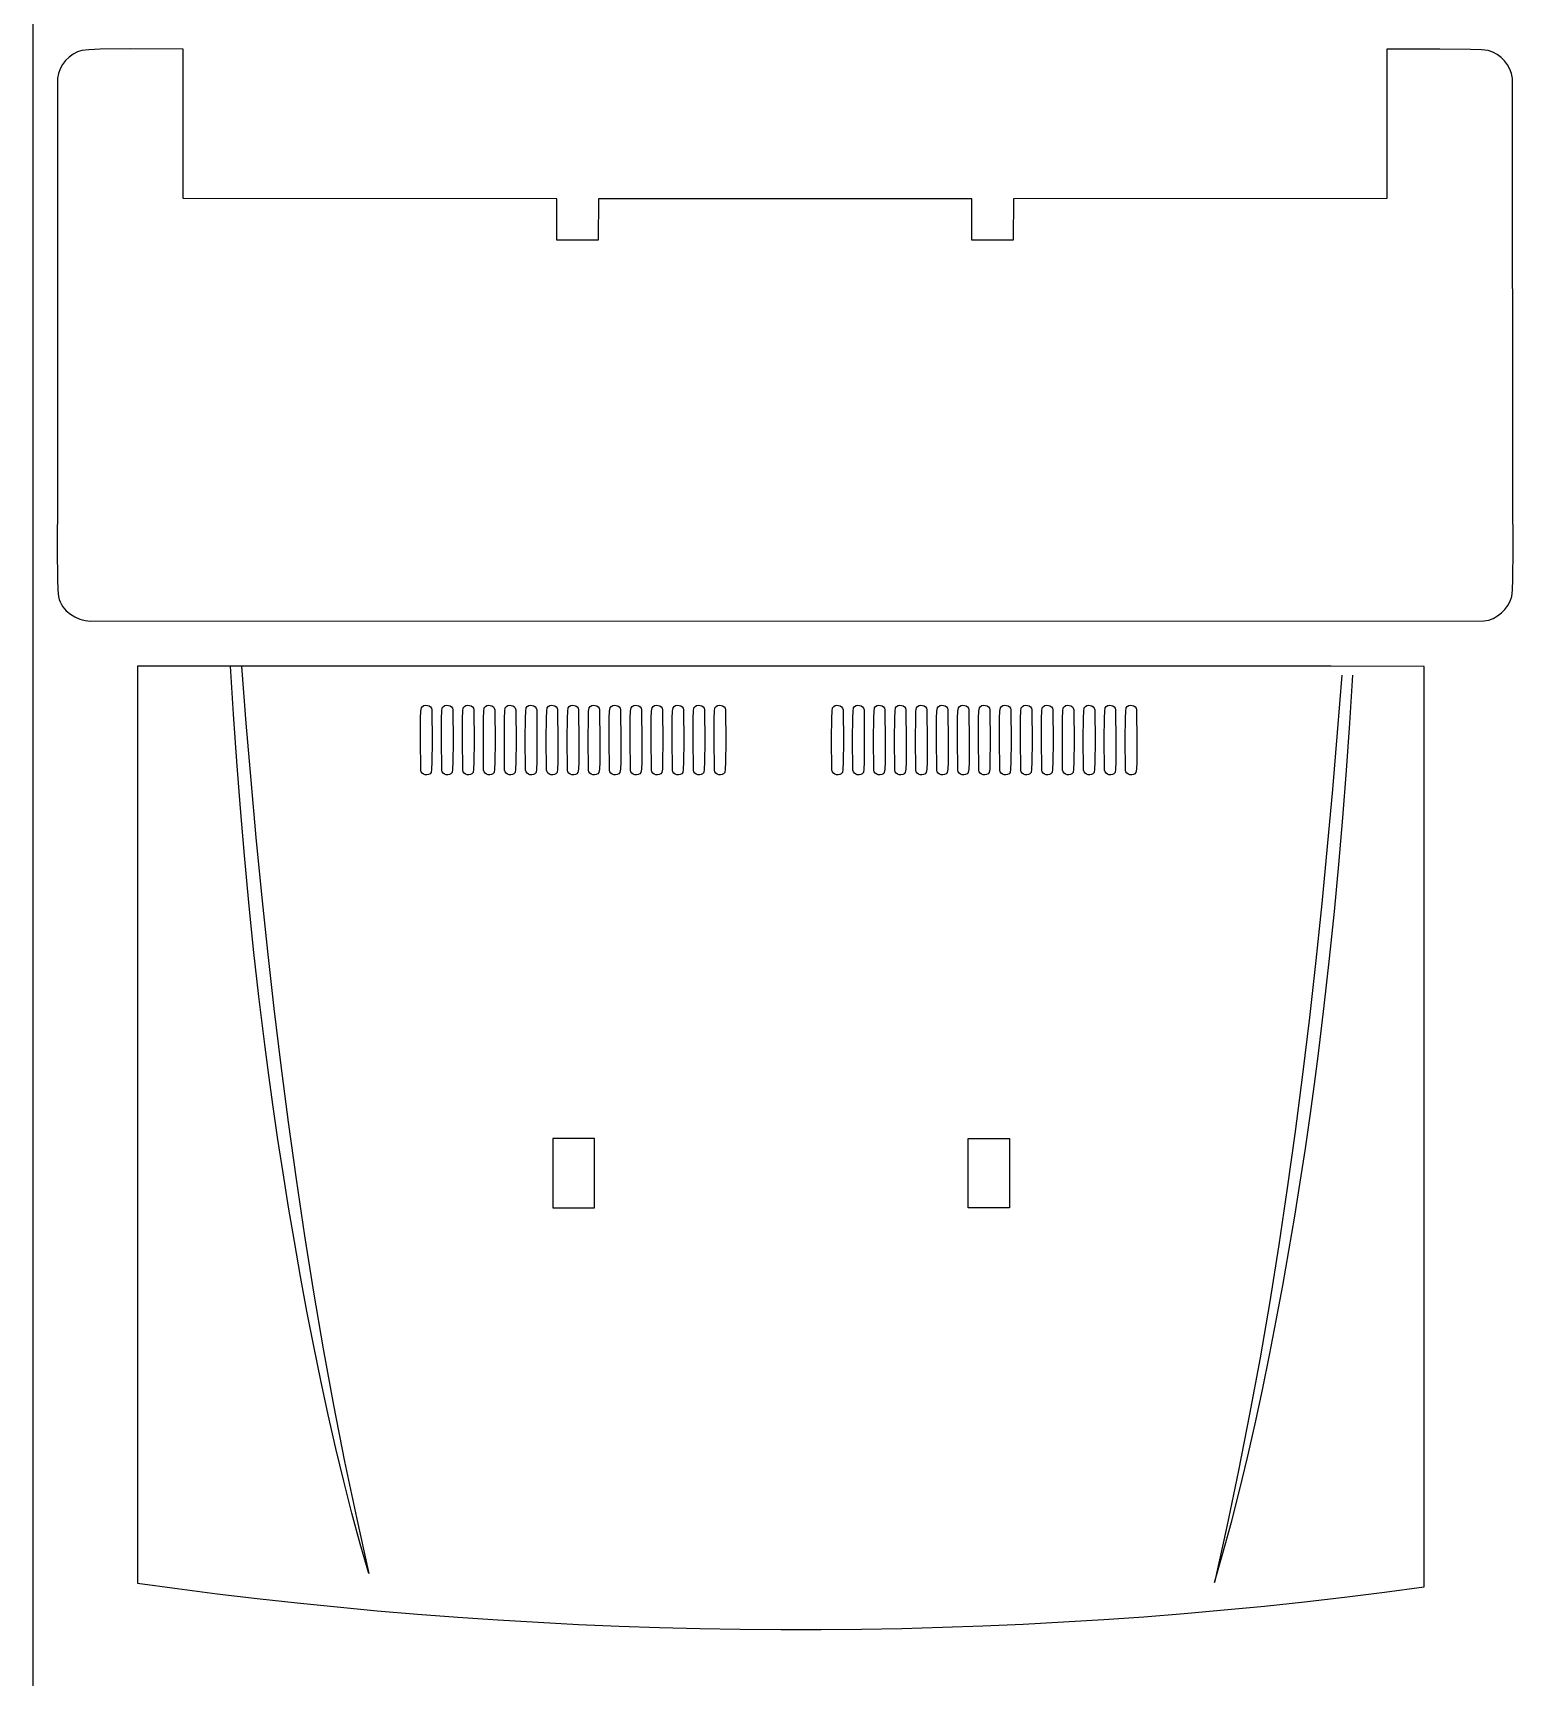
# Model space of a CAD drawing. Extents: x 279 to 859, y 491 to 871.
# Drawn here: x 278.6 to 370.6, y 681.8 to 783.9 of the extents above; entities that cross this region are included whole.
import ezdxf

# ---------------------------------------------------------------- set-up
doc = ezdxf.new("R2010")
doc.units = 0
doc.layers.get('0').update_dxf_attribs({"linetype": 'CONTINUOUS'})

msp = doc.modelspace()

# ---------------------------------------------------------------- linework, layer by layer
at = {"color": 7}
msp.add_line((278.559376, 871.005032), (278.559376, 491.005032), dxfattribs=at)
at = {"color": 3}
for p, q in [((281.060027, 782.621373), (280.813784, 782.43864)), ((281.328032, 782.761497), (281.060027, 782.621373)), ((281.612332, 782.852092), (281.328032, 782.761497)), ((282.037865, 782.898072), (281.612332, 782.852092)), ((282.742821, 782.926211), (282.037865, 782.898072)), ((284.638695, 782.943367), (282.742821, 782.926211)), ((287.908132, 782.921992), (284.638695, 782.943367)), ((287.908132, 773.645692), (287.908132, 782.921992)), ((366.00767, 782.93583), (362.722932, 782.921992)), ((362.722932, 782.921992), (362.722932, 773.645692)), ((367.909562, 782.915284), (366.00767, 782.93583)), ((368.608506, 782.886518), (367.909562, 782.915284)), ((369.018732, 782.840992), (368.608506, 782.886518)), ((369.302859, 782.74746), (369.018732, 782.840992)), ((369.570726, 782.606617), (369.302859, 782.74746)), ((369.81687, 782.424693), (369.570726, 782.606617)), ((280.260293, 781.703973), (280.155765, 781.41999)), ((280.40845, 781.973022), (280.260293, 781.703973)), ((280.59477, 782.220217), (280.40845, 781.973022)), ((280.813784, 782.43864), (280.59477, 782.220217)), ((370.035832, 782.207917), (369.81687, 782.424693)), ((370.22215, 781.962519), (370.035832, 782.207917)), ((370.370363, 781.69473), (370.22215, 781.962519)), ((370.475011, 781.410777), (370.370363, 781.69473)), ((280.100332, 781.127992), (280.082732, 762.283992)), ((280.155765, 781.41999), (280.100332, 781.127992)), ((370.530632, 781.116892), (370.475011, 781.410777)), ((370.548332, 755.005592), (370.530632, 781.116892)), ((311.126532, 773.640592), (287.908132, 773.645692)), ((311.126532, 771.075992), (311.126532, 773.640592)), ((313.710432, 773.641992), (313.706232, 771.066292)), ((336.920432, 773.641992), (313.710432, 773.641992)), ((336.924532, 771.066292), (336.920432, 773.641992)), ((339.504432, 773.640592), (339.493032, 771.062292)), ((362.722932, 773.645692), (339.504432, 773.640592)), ((313.706232, 771.066292), (311.126532, 771.075992)), ((339.493032, 771.062292), (336.924532, 771.066292)), ((280.082732, 762.283992), (280.082732, 755.005592)), ((280.082732, 755.005592), (280.063845, 751.833555)), ((370.567295, 751.83393), (370.548332, 755.005592)), ((280.063845, 751.833555), (280.081255, 749.997809)), ((370.54978, 749.997669), (370.567295, 751.83393)), ((280.081255, 749.997809), (280.108639, 749.321681)), ((370.522384, 749.321476), (370.54978, 749.997669)), ((280.108639, 749.321681), (280.153032, 748.922592)), ((280.153032, 748.922592), (280.201643, 748.750424)), ((370.3845, 748.638456), (370.478032, 748.922592)), ((370.478032, 748.922592), (370.522384, 749.321476)), ((280.201643, 748.750424), (280.264304, 748.588153)), ((280.264304, 748.588153), (280.340176, 748.435845)), ((280.340176, 748.435845), (280.428418, 748.293567)), ((280.428418, 748.293567), (280.638654, 748.039369)), ((280.638654, 748.039369), (280.888295, 747.826092)), ((280.888295, 747.826092), (281.170621, 747.654272)), ((369.599559, 747.719062), (369.844957, 747.905405)), ((369.844957, 747.905405), (370.061733, 748.124396)), ((370.061733, 748.124396), (370.243657, 748.370569)), ((370.243657, 748.370569), (370.3845, 748.638456)), ((281.170621, 747.654272), (281.478915, 747.524442)), ((281.478915, 747.524442), (281.806458, 747.437137)), ((281.806458, 747.437137), (282.146532, 747.392892)), ((282.146532, 747.392892), (368.753932, 747.410592)), ((368.753932, 747.410592), (369.047817, 747.466189)), ((369.047817, 747.466189), (369.33177, 747.570834)), ((369.33177, 747.570834), (369.599559, 747.719062)), ((359.25494, 744.605864), (285.05504, 744.605864)), ((285.05504, 744.605864), (285.05504, 687.622964)), ((359.25494, 744.605864), (358.57234, 744.605864)), ((365.03824, 744.582464), (359.25494, 744.605864)), ((365.03824, 687.405164), (365.03824, 744.582464)), ((285.05504, 687.622964), (287.529553, 687.287195)), ((287.529553, 687.287195), (290.00881, 686.97194)), ((290.00881, 686.97194), (292.492497, 686.677271)), ((292.492497, 686.677271), (294.980301, 686.403259)), ((355.108056, 686.208163), (357.596959, 686.473594)), ((357.596959, 686.473594), (360.081832, 686.761524)), ((360.081832, 686.761524), (362.562364, 687.072024)), ((362.562364, 687.072024), (365.03824, 687.405164)), ((294.980301, 686.403259), (297.471908, 686.149974)), ((297.471908, 686.149974), (299.967006, 685.917487)), ((299.967006, 685.917487), (302.46528, 685.70587)), ((302.46528, 685.70587), (304.966418, 685.515192)), ((304.966418, 685.515192), (307.470106, 685.345525)), ((345.118424, 685.370011), (347.620309, 685.546155)), ((347.620309, 685.546155), (350.119418, 685.744514)), ((350.119418, 685.744514), (352.615438, 685.96516)), ((352.615438, 685.96516), (355.108056, 686.208163)), ((307.470106, 685.345525), (309.976031, 685.19694)), ((309.976031, 685.19694), (312.48388, 685.069508)), ((312.48388, 685.069508), (314.993339, 684.963299)), ((314.993339, 684.963299), (317.504096, 684.878384)), ((317.504096, 684.878384), (320.015836, 684.814834)), ((320.015836, 684.814834), (322.528247, 684.772721)), ((322.528247, 684.772721), (325.041015, 684.752114)), ((325.041015, 684.752114), (327.553827, 684.753085)), ((327.553827, 684.753085), (330.066369, 684.775705)), ((330.066369, 684.775705), (332.578329, 684.820044)), ((332.578329, 684.820044), (335.089393, 684.886173)), ((335.089393, 684.886173), (337.599248, 684.974163)), ((337.599248, 684.974163), (340.10758, 685.084086)), ((340.10758, 685.084086), (342.614077, 685.216012)), ((342.614077, 685.216012), (345.118424, 685.370011))]:
    msp.add_line(p, q, dxfattribs=at)
at = {"color": 1}
for p, q in [((291.032597, 741.62529), (290.83824, 744.605864)), ((291.52084, 744.605864), (291.801412, 741.056674)), ((359.920685, 744.036919), (359.640112, 740.487729)), ((360.408927, 741.056346), (360.603285, 744.036919)), ((291.24144, 738.67722), (291.032597, 741.62529)), ((291.801412, 741.056674), (292.101698, 737.508203)), ((360.200085, 738.108276), (360.408927, 741.056346)), ((359.640112, 740.487729), (359.339826, 736.939258)), ((291.467832, 735.751453), (291.24144, 738.67722)), ((359.973693, 735.182508), (360.200085, 738.108276)), ((292.101698, 737.508203), (292.423602, 733.961032)), ((359.339826, 736.939258), (359.017922, 733.392088)), ((291.71484, 732.837789), (291.467832, 735.751453)), ((359.726685, 732.268844), (359.973693, 735.182508)), ((292.423602, 733.961032), (292.769027, 730.415744)), ((291.985529, 729.926028), (291.71484, 732.837789)), ((359.017922, 733.392088), (358.672497, 729.846799)), ((359.455996, 729.357083), (359.726685, 732.268844)), ((292.769027, 730.415744), (293.139877, 726.872918)), ((292.282965, 727.00597), (291.985529, 729.926028)), ((358.672497, 729.846799), (358.301647, 726.303973)), ((359.15856, 726.437026), (359.455996, 729.357083)), ((292.610213, 724.067415), (292.282965, 727.00597)), ((293.139877, 726.872918), (293.538056, 723.333135)), ((358.831311, 723.498471), (359.15856, 726.437026)), ((358.301647, 726.303973), (357.903468, 722.764191)), ((292.97034, 721.100164), (292.610213, 724.067415)), ((293.538056, 723.333135), (293.965467, 719.796978)), ((358.471185, 720.531219), (358.831311, 723.498471)), ((357.903468, 722.764191), (357.476057, 719.228033)), ((293.21876, 719.196671), (292.97034, 721.100164)), ((358.222764, 718.627727), (358.471185, 720.531219)), ((293.491573, 717.223805), (293.21876, 719.196671)), ((293.965467, 719.796978), (294.424015, 716.265026)), ((357.476057, 719.228033), (357.01751, 715.696082)), ((357.949952, 716.654861), (358.222764, 718.627727)), ((293.788008, 715.192121), (293.491573, 717.223805)), ((294.424015, 716.265026), (294.915602, 712.737862)), ((357.653516, 714.623177), (357.949952, 716.654861)), ((294.107299, 713.112175), (293.788008, 715.192121)), ((357.01751, 715.696082), (356.525923, 712.168918)), ((357.334225, 712.54323), (357.653516, 714.623177)), ((294.448676, 710.994522), (294.107299, 713.112175)), ((294.915602, 712.737862), (295.442133, 709.216066)), ((356.525923, 712.168918), (355.999392, 708.647121)), ((356.992849, 710.425577), (357.334225, 712.54323)), ((294.81137, 708.849717), (294.448676, 710.994522)), ((356.630154, 708.280773), (356.992849, 710.425577)), ((295.442133, 709.216066), (296.005511, 705.700219)), ((295.194615, 706.688317), (294.81137, 708.849717)), ((355.999392, 708.647121), (355.436014, 705.131275)), ((356.24691, 706.119372), (356.630154, 708.280773)), ((295.59764, 704.520876), (295.194615, 706.688317)), ((355.843885, 703.951932), (356.24691, 706.119372)), ((296.005511, 705.700219), (296.60764, 702.190903)), ((355.436014, 705.131275), (354.833885, 701.621958)), ((296.019677, 702.357951), (295.59764, 704.520876)), ((355.421847, 701.789007), (355.843885, 703.951932)), ((296.459959, 700.210097), (296.019677, 702.357951)), ((296.60764, 702.190903), (297.250423, 698.688698)), ((354.833885, 701.621958), (354.191101, 698.119754)), ((354.981566, 699.641152), (355.421847, 701.789007)), ((296.917716, 698.087868), (296.459959, 700.210097)), ((354.523808, 697.518924), (354.981566, 699.641152)), ((297.39218, 696.001822), (296.917716, 698.087868)), ((297.250423, 698.688698), (297.935765, 695.194186)), ((354.191101, 698.119754), (353.505759, 694.625241)), ((354.049344, 695.432877), (354.523808, 697.518924)), ((297.882583, 693.962513), (297.39218, 696.001822)), ((297.935765, 695.194186), (298.66557, 691.707948)), ((353.558941, 693.393568), (354.049344, 695.432877)), ((298.388156, 691.980496), (297.882583, 693.962513)), ((353.505759, 694.625241), (352.775955, 691.139003)), ((353.053368, 691.411552), (353.558941, 693.393568)), ((298.908131, 690.066328), (298.388156, 691.980496)), ((298.66557, 691.707948), (299.44174, 688.230564)), ((352.775955, 691.139003), (351.999785, 687.661619)), ((352.533393, 689.497384), (353.053368, 691.411552)), ((299.44174, 688.230564), (298.908131, 690.066328)), ((351.999785, 687.661619), (352.533393, 689.497384))]:
    msp.add_line(p, q, dxfattribs=at)
at = {"color": 5}
for p, q in [((302.658368, 741.368372), (302.676183, 741.812466)), ((302.676183, 741.812466), (302.70654, 742.019964)), ((302.70654, 742.019964), (302.775726, 742.097014)), ((302.775726, 742.097014), (302.867935, 742.145511)), ((302.867935, 742.145511), (302.973374, 742.166309)), ((302.973374, 742.166309), (303.082252, 742.160264)), ((303.082252, 742.160264), (303.184779, 742.128232)), ((303.184779, 742.128232), (303.271163, 742.071067)), ((303.271163, 742.071067), (303.331614, 741.989626)), ((303.331614, 741.989626), (303.35634, 741.884764)), ((303.35634, 741.884764), (303.375452, 739.928364)), ((303.962026, 741.368259), (303.979816, 741.812384)), ((303.979816, 741.812384), (304.01014, 742.019964)), ((304.01014, 742.019964), (304.079252, 742.097014)), ((304.079252, 742.097014), (304.171449, 742.145511)), ((304.171449, 742.145511), (304.276916, 742.166309)), ((304.276916, 742.166309), (304.38584, 742.160264)), ((304.38584, 742.160264), (304.488407, 742.128232)), ((304.488407, 742.128232), (304.574805, 742.071067)), ((304.574805, 742.071067), (304.63522, 741.989626)), ((304.63522, 741.989626), (304.65984, 741.884764)), ((304.65984, 741.884764), (304.678915, 739.928251)), ((305.26551, 741.3684), (305.28335, 741.81249)), ((305.28335, 741.81249), (305.31374, 742.019964)), ((305.31374, 742.019964), (305.383094, 742.097154)), ((305.383094, 742.097154), (305.475372, 742.145764)), ((305.475372, 742.145764), (305.580806, 742.166643)), ((305.580806, 742.166643), (305.689627, 742.160639)), ((305.689627, 742.160639), (305.792069, 742.128601)), ((305.792069, 742.128601), (305.878363, 742.071376)), ((305.878363, 742.071376), (305.938743, 741.989815)), ((305.938743, 741.989815), (305.96344, 741.884764)), ((305.96344, 741.884764), (305.982552, 739.928364)), ((306.568577, 741.367598), (306.586543, 741.811863)), ((306.586543, 741.811863), (306.61724, 742.019964)), ((306.61724, 742.019964), (306.68641, 742.0971)), ((306.68641, 742.0971), (306.778633, 742.145637)), ((306.778633, 742.145637), (306.884104, 742.166441)), ((306.884104, 742.166441), (306.993015, 742.160376)), ((306.993015, 742.160376), (307.09556, 742.128311)), ((307.09556, 742.128311), (307.181933, 742.071109)), ((307.181933, 742.071109), (307.242329, 741.989638)), ((307.242329, 741.989638), (307.26694, 741.884764)), ((307.26694, 741.884764), (307.286015, 739.928251)), ((307.872526, 741.368147), (307.890354, 741.812285)), ((307.890354, 741.812285), (307.92074, 742.019964)), ((307.92074, 742.019964), (307.989943, 742.097174)), ((307.989943, 742.097174), (308.082191, 742.145778)), ((308.082191, 742.145778), (308.187679, 742.166634)), ((308.187679, 742.166634), (308.296602, 742.160601)), ((308.296602, 742.160601), (308.399155, 742.128539)), ((308.399155, 742.128539), (308.485532, 742.071306)), ((308.485532, 742.071306), (308.545928, 741.989761)), ((308.545928, 741.989761), (308.57054, 741.884764)), ((308.57054, 741.884764), (308.589615, 739.928214)), ((309.17621, 741.368301), (309.193973, 741.812412)), ((309.193973, 741.812412), (309.22424, 742.019964)), ((309.22424, 742.019964), (309.293414, 742.097039)), ((309.293414, 742.097039), (309.385649, 742.145539)), ((309.385649, 742.145539), (309.491135, 742.166326)), ((309.491135, 742.166326), (309.600065, 742.160264)), ((309.600065, 742.160264), (309.702628, 742.128214)), ((309.702628, 742.128214), (309.789018, 742.071039)), ((309.789018, 742.071039), (309.849424, 741.989601)), ((309.849424, 741.989601), (309.87404, 741.884764)), ((309.87404, 741.884764), (309.89319, 739.928214)), ((310.479626, 741.368147), (310.497454, 741.812285)), ((310.497454, 741.812285), (310.52784, 742.019964)), ((310.52784, 742.019964), (310.596957, 742.097014)), ((310.596957, 742.097014), (310.689165, 742.145511)), ((310.689165, 742.145511), (310.794647, 742.166309)), ((310.794647, 742.166309), (310.90359, 742.160264)), ((310.90359, 742.160264), (311.006176, 742.128232)), ((311.006176, 742.128232), (311.09259, 742.071067)), ((311.09259, 742.071067), (311.153016, 741.989626)), ((311.153016, 741.989626), (311.17764, 741.884764)), ((311.17764, 741.884764), (311.196715, 739.928251)), ((311.783226, 741.368372), (311.801054, 741.812466)), ((311.801054, 741.812466), (311.83144, 742.019964)), ((311.83144, 742.019964), (311.900709, 742.096965)), ((311.900709, 742.096965), (311.992947, 742.145455)), ((311.992947, 742.145455), (312.098379, 742.166274)), ((312.098379, 742.166274), (312.207227, 742.160264)), ((312.207227, 742.160264), (312.309714, 742.128267)), ((312.309714, 742.128267), (312.396063, 742.071123)), ((312.396063, 742.071123), (312.456497, 741.989675)), ((312.456497, 741.989675), (312.48124, 741.884764)), ((312.48124, 741.884764), (312.500315, 739.928364)), ((313.086826, 741.368259), (313.104616, 741.812384)), ((313.104616, 741.812384), (313.13494, 742.019964)), ((313.13494, 742.019964), (313.204225, 742.097277)), ((313.204225, 742.097277), (313.296502, 742.145961)), ((313.296502, 742.145961), (313.401979, 742.166871)), ((313.401979, 742.166871), (313.510865, 742.160864)), ((313.510865, 742.160864), (313.613365, 742.128794)), ((313.613365, 742.128794), (313.69969, 742.071517)), ((313.69969, 742.071517), (313.760045, 741.989889)), ((313.760045, 741.989889), (313.78464, 741.884764)), ((313.78464, 741.884764), (313.803802, 739.928251)), ((314.390368, 741.368189), (314.408183, 741.812314)), ((314.408183, 741.812314), (314.43854, 742.019964)), ((314.43854, 742.019964), (314.507767, 742.097211)), ((314.507767, 742.097211), (314.600018, 742.145848)), ((314.600018, 742.145848), (314.705492, 742.166731)), ((314.705492, 742.166731), (314.81439, 742.160714)), ((314.81439, 742.160714), (314.916913, 742.128653)), ((314.916913, 742.128653), (315.003261, 742.071405)), ((315.003261, 742.071405), (315.063637, 741.989823)), ((315.063637, 741.989823), (315.08824, 741.884764)), ((315.08824, 741.884764), (315.107402, 739.928289)), ((315.693419, 741.367598), (315.711371, 741.811863)), ((315.711371, 741.811863), (315.74204, 742.019964)), ((315.74204, 742.019964), (315.81121, 742.097105)), ((315.81121, 742.097105), (315.903433, 742.145651)), ((315.903433, 742.145651), (316.008904, 742.166467)), ((316.008904, 742.166467), (316.117815, 742.160414)), ((316.117815, 742.160414), (316.22036, 742.128355)), ((316.22036, 742.128355), (316.306733, 742.071151)), ((316.306733, 742.071151), (316.367129, 741.989667)), ((316.367129, 741.989667), (316.39174, 741.884764)), ((316.39174, 741.884764), (316.41094, 739.928251)), ((316.997452, 741.368189), (317.015279, 741.812314)), ((317.015279, 741.812314), (317.04564, 742.019964)), ((317.04564, 742.019964), (317.114867, 742.097174)), ((317.114867, 742.097174), (317.207118, 742.145778)), ((317.207118, 742.145778), (317.312592, 742.166634)), ((317.312592, 742.166634), (317.42149, 742.160601)), ((317.42149, 742.160601), (317.524013, 742.128539)), ((317.524013, 742.128539), (317.610361, 742.071306)), ((317.610361, 742.071306), (317.670737, 741.989761)), ((317.670737, 741.989761), (317.69534, 741.884764)), ((317.69534, 741.884764), (317.71449, 739.928289)), ((318.300519, 741.367598), (318.318471, 741.811863)), ((318.318471, 741.811863), (318.34914, 742.019964)), ((318.34914, 742.019964), (318.418326, 742.097092)), ((318.418326, 742.097092), (318.510535, 742.145609)), ((318.510535, 742.145609), (318.615974, 742.166388)), ((318.615974, 742.166388), (318.724852, 742.160301)), ((318.724852, 742.160301), (318.827379, 742.128223)), ((318.827379, 742.128223), (318.913763, 742.071025)), ((318.913763, 742.071025), (318.974214, 741.989581)), ((318.974214, 741.989581), (318.99894, 741.884764)), ((318.99894, 741.884764), (319.018115, 739.928476)), ((319.604626, 741.368259), (319.622416, 741.812384)), ((319.622416, 741.812384), (319.65274, 742.019964)), ((319.65274, 742.019964), (319.721852, 742.097014)), ((319.721852, 742.097014), (319.814049, 742.145511)), ((319.814049, 742.145511), (319.919516, 742.166309)), ((319.919516, 742.166309), (320.02844, 742.160264)), ((320.02844, 742.160264), (320.131007, 742.128232)), ((320.131007, 742.128232), (320.217405, 742.071067)), ((320.217405, 742.071067), (320.27782, 741.989626)), ((320.27782, 741.989626), (320.30244, 741.884764)), ((320.30244, 741.884764), (320.321515, 739.928251)), ((320.90801, 741.368147), (320.92585, 741.812285)), ((320.92585, 741.812285), (320.95624, 742.019964)), ((320.95624, 742.019964), (321.025439, 742.097154)), ((321.025439, 742.097154), (321.117676, 742.145764)), ((321.117676, 742.145764), (321.223148, 742.166643)), ((321.223148, 742.166643), (321.332052, 742.160639)), ((321.332052, 742.160639), (321.434586, 742.128601)), ((321.434586, 742.128601), (321.520947, 742.071376)), ((321.520947, 742.071376), (321.581333, 741.989815)), ((321.581333, 741.989815), (321.60594, 741.884764)), ((321.60594, 741.884764), (321.625015, 739.928251)), ((328.218168, 741.368259), (328.235983, 741.812367)), ((328.235983, 741.812367), (328.26634, 742.019964)), ((328.26634, 742.019964), (328.335539, 742.097154)), ((328.335539, 742.097154), (328.427776, 742.145764)), ((328.427776, 742.145764), (328.533248, 742.166643)), ((328.533248, 742.166643), (328.642152, 742.160639)), ((328.642152, 742.160639), (328.744686, 742.128601)), ((328.744686, 742.128601), (328.831047, 742.071376)), ((328.831047, 742.071376), (328.891433, 741.989815)), ((328.891433, 741.989815), (328.91604, 741.884764)), ((328.91604, 741.884764), (328.935152, 739.928251)), ((329.52171, 741.368147), (329.53955, 741.812285)), ((329.53955, 741.812285), (329.56994, 742.019964)), ((329.56994, 742.019964), (329.639167, 742.097211)), ((329.639167, 742.097211), (329.731418, 742.145848)), ((329.731418, 742.145848), (329.836892, 742.166731)), ((329.836892, 742.166731), (329.94579, 742.160714)), ((329.94579, 742.160714), (330.048313, 742.128653)), ((330.048313, 742.128653), (330.134661, 742.071405)), ((330.134661, 742.071405), (330.195037, 741.989823)), ((330.195037, 741.989823), (330.21964, 741.884764)), ((330.21964, 741.884764), (330.238727, 739.928251)), ((330.825283, 741.368231), (330.843087, 741.812359)), ((330.843087, 741.812359), (330.87344, 742.019964)), ((330.87344, 742.019964), (330.942556, 742.097002)), ((330.942556, 742.097002), (331.034818, 742.145525)), ((331.034818, 742.145525), (331.140377, 742.16637)), ((331.140377, 742.16637), (331.24939, 742.160376)), ((331.24939, 742.160376), (331.352008, 742.128381)), ((331.352008, 742.128381), (331.438386, 742.071222)), ((331.438386, 742.071222), (331.498679, 741.989737)), ((331.498679, 741.989737), (331.52304, 741.884764)), ((331.52304, 741.884764), (331.542202, 739.927989)), ((332.128852, 741.368147), (332.146717, 741.812285)), ((332.146717, 741.812285), (332.17714, 742.019964)), ((332.17714, 742.019964), (332.24631, 742.097174)), ((332.24631, 742.097174), (332.338532, 742.145778)), ((332.338532, 742.145778), (332.443998, 742.166634)), ((332.443998, 742.166634), (332.552902, 742.160601)), ((332.552902, 742.160601), (332.655435, 742.128539)), ((332.655435, 742.128539), (332.741791, 742.071306)), ((332.741791, 742.071306), (332.802162, 741.989761)), ((332.802162, 741.989761), (332.82674, 741.884764)), ((332.82674, 741.884764), (332.845852, 739.928251)), ((333.43241, 741.368372), (333.45025, 741.812466)), ((333.45025, 741.812466), (333.48064, 742.019964)), ((333.48064, 742.019964), (333.549818, 742.097039)), ((333.549818, 742.097039), (333.642005, 742.145539)), ((333.642005, 742.145539), (333.747416, 742.166326)), ((333.747416, 742.166326), (333.856265, 742.160264)), ((333.856265, 742.160264), (333.958767, 742.128214)), ((333.958767, 742.128214), (334.045136, 742.071039)), ((334.045136, 742.071039), (334.105589, 741.989601)), ((334.105589, 741.989601), (334.13034, 741.884764)), ((334.13034, 741.884764), (334.149452, 739.928364)), ((334.736026, 741.368259), (334.753816, 741.812384)), ((334.753816, 741.812384), (334.78414, 742.019964)), ((334.78414, 742.019964), (334.853252, 742.097014)), ((334.853252, 742.097014), (334.945449, 742.145511)), ((334.945449, 742.145511), (335.050916, 742.166309)), ((335.050916, 742.166309), (335.15984, 742.160264)), ((335.15984, 742.160264), (335.262407, 742.128232)), ((335.262407, 742.128232), (335.348805, 742.071067)), ((335.348805, 742.071067), (335.40922, 741.989626)), ((335.40922, 741.989626), (335.43384, 741.884764)), ((335.43384, 741.884764), (335.452952, 739.928289)), ((336.039426, 741.368414), (336.057254, 741.812494)), ((336.057254, 741.812494), (336.08764, 742.019964)), ((336.08764, 742.019964), (336.156937, 742.096965)), ((336.156937, 742.096965), (336.249191, 742.145455)), ((336.249191, 742.145455), (336.354628, 742.166274)), ((336.354628, 742.166274), (336.463477, 742.160264)), ((336.463477, 742.160264), (336.565965, 742.128267)), ((336.565965, 742.128267), (336.652319, 742.071123)), ((336.652319, 742.071123), (336.712768, 741.989675)), ((336.712768, 741.989675), (336.73754, 741.884764)), ((336.73754, 741.884764), (336.756527, 739.928364)), ((337.343099, 741.368301), (337.360853, 741.812412)), ((337.360853, 741.812412), (337.39114, 742.019964)), ((337.39114, 742.019964), (337.460429, 742.097277)), ((337.460429, 742.097277), (337.552719, 742.145961)), ((337.552719, 742.145961), (337.658216, 742.166871)), ((337.658216, 742.166871), (337.767127, 742.160864)), ((337.767127, 742.160864), (337.869658, 742.128794)), ((337.869658, 742.128794), (337.956016, 742.071517)), ((337.956016, 742.071517), (338.016408, 741.989889)), ((338.016408, 741.989889), (338.04104, 741.884764)), ((338.04104, 741.884764), (338.060065, 739.928251)), ((338.646526, 741.368147), (338.664354, 741.812285)), ((338.664354, 741.812285), (338.69474, 742.019964)), ((338.69474, 742.019964), (338.763914, 742.097105)), ((338.763914, 742.097105), (338.856149, 742.145651)), ((338.856149, 742.145651), (338.961635, 742.166467)), ((338.961635, 742.166467), (339.070565, 742.160414)), ((339.070565, 742.160414), (339.173128, 742.128355)), ((339.173128, 742.128355), (339.259518, 742.071151)), ((339.259518, 742.071151), (339.319924, 741.989667)), ((339.319924, 741.989667), (339.34454, 741.884764)), ((339.34454, 741.884764), (339.363627, 739.928251)), ((339.950141, 741.368231), (339.96792, 741.812359)), ((339.96792, 741.812359), (339.99824, 742.019964)), ((339.99824, 742.019964), (340.067414, 742.097105)), ((340.067414, 742.097105), (340.159649, 742.145651)), ((340.159649, 742.145651), (340.265135, 742.166467)), ((340.265135, 742.166467), (340.374065, 742.160414)), ((340.374065, 742.160414), (340.476628, 742.128355)), ((340.476628, 742.128355), (340.563018, 742.071151)), ((340.563018, 742.071151), (340.623424, 741.989667)), ((340.623424, 741.989667), (340.64804, 741.884764)), ((340.64804, 741.884764), (340.66724, 739.928214)), ((341.253641, 741.368147), (341.271459, 741.812285)), ((341.271459, 741.812285), (341.30184, 742.019964)), ((341.30184, 742.019964), (341.370981, 742.097014)), ((341.370981, 742.097014), (341.463191, 742.145511)), ((341.463191, 742.145511), (341.56866, 742.166309)), ((341.56866, 742.166309), (341.677577, 742.160264)), ((341.677577, 742.160264), (341.780134, 742.128232)), ((341.780134, 742.128232), (341.866519, 742.071067)), ((341.866519, 742.071067), (341.926925, 741.989626)), ((341.926925, 741.989626), (341.95154, 741.884764)), ((341.95154, 741.884764), (341.97074, 739.928251)), ((342.557252, 741.368372), (342.575117, 741.812466)), ((342.575117, 741.812466), (342.60554, 742.019964)), ((342.60554, 742.019964), (342.674747, 742.096936)), ((342.674747, 742.096936), (342.766946, 742.145412)), ((342.766946, 742.145412), (342.872354, 742.16623)), ((342.872354, 742.16623), (342.98119, 742.160226)), ((342.98119, 742.160226), (343.083668, 742.12824)), ((343.083668, 742.12824), (343.170008, 742.071109)), ((343.170008, 742.071109), (343.230426, 741.989671)), ((343.230426, 741.989671), (343.25514, 741.884764)), ((343.25514, 741.884764), (343.274252, 739.928364)), ((343.86091, 741.368259), (343.878712, 741.812384)), ((343.878712, 741.812384), (343.90904, 742.019964)), ((343.90904, 742.019964), (343.978119, 742.097014)), ((343.978119, 742.097014), (344.070291, 742.145511)), ((344.070291, 742.145511), (344.17574, 742.166309)), ((344.17574, 742.166309), (344.284652, 742.160264)), ((344.284652, 742.160264), (344.387212, 742.128232)), ((344.387212, 742.128232), (344.473607, 742.071067)), ((344.473607, 742.071067), (344.534021, 741.989626)), ((344.534021, 741.989626), (344.55864, 741.884764)), ((344.55864, 741.884764), (344.57779, 739.928251)), ((345.164352, 741.368189), (345.182179, 741.812314)), ((345.182179, 741.812314), (345.21254, 742.019964)), ((345.21254, 742.019964), (345.281796, 742.097277)), ((345.281796, 742.097277), (345.37406, 742.145961)), ((345.37406, 742.145961), (345.479535, 742.166871)), ((345.479535, 742.166871), (345.588427, 742.160864)), ((345.588427, 742.160864), (345.690939, 742.128794)), ((345.690939, 742.128794), (345.777276, 742.071517)), ((345.777276, 742.071517), (345.837641, 741.989889)), ((345.837641, 741.989889), (345.86224, 741.884764)), ((345.86224, 741.884764), (345.881315, 739.928289)), ((346.46781, 741.368498), (346.48565, 741.812568)), ((346.48565, 741.812568), (346.51604, 742.019964)), ((346.51604, 742.019964), (346.585464, 742.097154)), ((346.585464, 742.097154), (346.677743, 742.145764)), ((346.677743, 742.145764), (346.783132, 742.166643)), ((346.783132, 742.166643), (346.89189, 742.160639)), ((346.89189, 742.160639), (346.994272, 742.128601)), ((346.994272, 742.128601), (347.080536, 742.071376)), ((347.080536, 742.071376), (347.14094, 741.989815)), ((347.14094, 741.989815), (347.16574, 741.884764)), ((347.16574, 741.884764), (347.18489, 739.928476)), ((302.64989, 740.084351), (302.658368, 741.368372)), ((303.953577, 740.084276), (303.962026, 741.368259)), ((305.257002, 740.084351), (305.26551, 741.3684)), ((306.56019, 740.084014), (306.568577, 741.367598)), ((307.864052, 740.084276), (307.872526, 741.368147)), ((309.167752, 740.084314), (309.17621, 741.368301)), ((310.471152, 740.084276), (310.479626, 741.368147)), ((311.774752, 740.084351), (311.783226, 741.368372)), ((313.078377, 740.084276), (313.086826, 741.368259)), ((314.38189, 740.084314), (314.390368, 741.368189)), ((315.685027, 740.084014), (315.693419, 741.367598)), ((316.98894, 740.084314), (316.997452, 741.368189)), ((318.292127, 740.084014), (318.300519, 741.367598)), ((319.596177, 740.084276), (319.604626, 741.368259)), ((320.899502, 740.084276), (320.90801, 741.368147)), ((328.20969, 740.084351), (328.218168, 741.368259)), ((329.513202, 740.084276), (329.52171, 741.368147)), ((330.81684, 740.084276), (330.825283, 741.368231)), ((332.120315, 740.084276), (332.128852, 741.368147)), ((333.423902, 740.084351), (333.43241, 741.368372)), ((334.727577, 740.084276), (334.736026, 741.368259)), ((336.030952, 740.084389), (336.039426, 741.368414)), ((337.334715, 740.084314), (337.343099, 741.368301)), ((338.638052, 740.084276), (338.646526, 741.368147)), ((339.941727, 740.084276), (339.950141, 741.368231)), ((341.245202, 740.084276), (341.253641, 741.368147)), ((342.548715, 740.084351), (342.557252, 741.368372)), ((343.852427, 740.084276), (343.86091, 741.368259)), ((345.15584, 740.084314), (345.164352, 741.368189)), ((346.459302, 740.084389), (346.46781, 741.368498)), ((302.66824, 738.130664), (302.64989, 740.084351)), ((303.375452, 739.928364), (303.364988, 738.639533)), ((303.97194, 738.130664), (303.953577, 740.084276)), ((304.678915, 739.928251), (304.66853, 738.639575)), ((305.27534, 738.130664), (305.257002, 740.084351)), ((305.982552, 739.928364), (305.972088, 738.639561)), ((306.57904, 738.130664), (306.56019, 740.084014)), ((307.286015, 739.928251), (307.27563, 738.639547)), ((307.88244, 738.130664), (307.864052, 740.084276)), ((308.589615, 739.928214), (308.57923, 738.639308)), ((309.18604, 738.130664), (309.167752, 740.084314)), ((309.89319, 739.928214), (309.882815, 738.639533)), ((310.48954, 738.130664), (310.471152, 740.084276)), ((311.196715, 739.928251), (311.18633, 738.639575)), ((311.79314, 738.130664), (311.774752, 740.084351)), ((312.500315, 739.928364), (312.489874, 738.639561)), ((313.09674, 738.130664), (313.078377, 740.084276)), ((313.803802, 739.928251), (313.793429, 738.639575)), ((314.40024, 738.130664), (314.38189, 740.084314)), ((315.107402, 739.928289), (315.097029, 738.639617)), ((315.70384, 738.130664), (315.685027, 740.084014)), ((316.41094, 739.928251), (316.400571, 738.639631)), ((317.00724, 738.130664), (316.98894, 740.084314)), ((317.71449, 739.928289), (317.704086, 738.639617)), ((318.31094, 738.130664), (318.292127, 740.084014)), ((319.018115, 739.928476), (319.00763, 738.6398)), ((319.61454, 738.130664), (319.596177, 740.084276)), ((320.321515, 739.928251), (320.31113, 738.639575)), ((320.91784, 738.130664), (320.899502, 740.084276)), ((321.625015, 739.928251), (321.61463, 738.63949)), ((328.22804, 738.130664), (328.20969, 740.084351)), ((328.935152, 739.928251), (328.924772, 738.639547)), ((329.53154, 738.130664), (329.513202, 740.084276)), ((330.238727, 739.928251), (330.228372, 738.639575)), ((330.83524, 738.130664), (330.81684, 740.084276)), ((331.542202, 739.927989), (331.531969, 738.639617)), ((332.13864, 738.130664), (332.120315, 740.084276)), ((332.845852, 739.928251), (332.835444, 738.639575)), ((333.44224, 738.130664), (333.423902, 740.084351)), ((334.149452, 739.928364), (334.13896, 738.639533)), ((334.74594, 738.130664), (334.727577, 740.084276)), ((335.452952, 739.928289), (335.442544, 738.639673)), ((336.04934, 738.130664), (336.030952, 740.084389)), ((336.756527, 739.928364), (336.746047, 738.639533)), ((337.35314, 738.130664), (337.334715, 740.084314)), ((338.060065, 739.928251), (338.049674, 738.639547)), ((338.65644, 738.130664), (338.638052, 740.084276)), ((339.363627, 739.928251), (339.353272, 738.639575)), ((339.96014, 738.130664), (339.941727, 740.084276)), ((340.66724, 739.928214), (340.656899, 738.639533)), ((341.26364, 738.130664), (341.245202, 740.084276)), ((341.97074, 739.928251), (341.960343, 738.639575)), ((342.56704, 738.130664), (342.548715, 740.084351)), ((343.274252, 739.928364), (343.263788, 738.639533)), ((343.87074, 738.130664), (343.852427, 740.084276)), ((344.57779, 739.928251), (344.567386, 738.639575)), ((345.17414, 738.130664), (345.15584, 740.084314)), ((345.881315, 739.928289), (345.87093, 738.639617)), ((346.47764, 738.130664), (346.459302, 740.084389)), ((347.18489, 739.928476), (347.174346, 738.639462)), ((303.364988, 738.639533), (303.346601, 738.194577)), ((304.66853, 738.639575), (304.650146, 738.194639)), ((305.972088, 738.639561), (305.953701, 738.194602)), ((307.27563, 738.639547), (307.257246, 738.194614)), ((308.57923, 738.639308), (308.560846, 738.194413)), ((309.882815, 738.639533), (309.864404, 738.19461)), ((311.18633, 738.639575), (311.167946, 738.194639)), ((312.489874, 738.639561), (312.471497, 738.194602)), ((313.793429, 738.639575), (313.775046, 738.194639)), ((315.097029, 738.639617), (315.078646, 738.194667)), ((316.400571, 738.639631), (316.382175, 738.194688)), ((317.704086, 738.639617), (317.685679, 738.194667)), ((319.00763, 738.6398), (318.989192, 738.194786)), ((320.31113, 738.639575), (320.292746, 738.194639)), ((321.61463, 738.63949), (321.596246, 738.194565)), ((328.924772, 738.639547), (328.906375, 738.194614)), ((330.228372, 738.639575), (330.210013, 738.194639)), ((331.531969, 738.639617), (331.513569, 738.194733)), ((332.835444, 738.639575), (332.81705, 738.194639)), ((334.13896, 738.639533), (334.120576, 738.194577)), ((335.442544, 738.639673), (335.42415, 738.194717)), ((336.746047, 738.639533), (336.727673, 738.194577)), ((338.049674, 738.639547), (338.031275, 738.194614)), ((339.353272, 738.639575), (339.334913, 738.194639)), ((340.656899, 738.639533), (340.638499, 738.19461)), ((341.960343, 738.639575), (341.94195, 738.194639)), ((343.263788, 738.639533), (343.245401, 738.194577)), ((344.567386, 738.639575), (344.548979, 738.194639)), ((345.87093, 738.639617), (345.852546, 738.194667)), ((347.174346, 738.639462), (347.155956, 738.194491)), ((302.695013, 738.026132), (302.66824, 738.130664)), ((302.755583, 737.943515), (302.695013, 738.026132)), ((302.840801, 737.884245), (302.755583, 737.943515)), ((302.941515, 737.849751), (302.840801, 737.884245)), ((303.048576, 737.841466), (302.941515, 737.849751)), ((303.152833, 737.860819), (303.048576, 737.841466)), ((303.245138, 737.909241), (303.152833, 737.860819)), ((303.31634, 737.988164), (303.245138, 737.909241)), ((303.346601, 738.194577), (303.31634, 737.988164)), ((303.998348, 738.025997), (303.97194, 738.130664)), ((304.05876, 737.943389), (303.998348, 738.025997)), ((304.143971, 737.884219), (304.05876, 737.943389)), ((304.244777, 737.849864), (304.143971, 737.884219)), ((304.351972, 737.841703), (304.244777, 737.849864)), ((304.456351, 737.861114), (304.351972, 737.841703)), ((304.548708, 737.909475), (304.456351, 737.861114)), ((304.61984, 737.988164), (304.548708, 737.909475)), ((304.650146, 738.194639), (304.61984, 737.988164)), ((305.302113, 738.026136), (305.27534, 738.130664)), ((305.362683, 737.94353), (305.302113, 738.026136)), ((305.447901, 737.884271), (305.362683, 737.94353)), ((305.548615, 737.849789), (305.447901, 737.884271)), ((305.655676, 737.84151), (305.548615, 737.849789)), ((305.759933, 737.860861), (305.655676, 737.84151)), ((305.852238, 737.90927), (305.759933, 737.860861)), ((305.92344, 737.988164), (305.852238, 737.90927)), ((305.953701, 738.194602), (305.92344, 737.988164)), ((306.605439, 738.025948), (306.57904, 738.130664)), ((306.665832, 737.943333), (306.605439, 738.025948)), ((306.751019, 737.884183), (306.665832, 737.943333)), ((306.851802, 737.849864), (306.751019, 737.884183)), ((306.958984, 737.841738), (306.851802, 737.849864)), ((307.063366, 737.86117), (306.958984, 737.841738)), ((307.155751, 737.909524), (307.063366, 737.86117)), ((307.22694, 737.988164), (307.155751, 737.909524)), ((307.257246, 738.194614), (307.22694, 737.988164)), ((307.909188, 738.026021), (307.88244, 738.130664)), ((307.969699, 737.943417), (307.909188, 738.026021)), ((308.054842, 737.884236), (307.969699, 737.943417)), ((308.15549, 737.849864), (308.054842, 737.884236)), ((308.262512, 737.841685), (308.15549, 737.849864)), ((308.36678, 737.861086), (308.262512, 737.841685)), ((308.459166, 737.90945), (308.36678, 737.861086)), ((308.53054, 737.988164), (308.459166, 737.90945)), ((308.560846, 738.194413), (308.53054, 737.988164)), ((309.212444, 738.025976), (309.18604, 738.130664)), ((309.272847, 737.943375), (309.212444, 738.025976)), ((309.35805, 737.884227), (309.272847, 737.943375)), ((309.458852, 737.849901), (309.35805, 737.884227)), ((309.566052, 737.841765), (309.458852, 737.849901)), ((309.670451, 737.861184), (309.566052, 737.841765)), ((309.762846, 737.909528), (309.670451, 737.861184)), ((309.83404, 737.988164), (309.762846, 737.909528)), ((309.864404, 738.19461), (309.83404, 737.988164)), ((310.516313, 738.02614), (310.48954, 738.130664)), ((310.576883, 737.943544), (310.516313, 738.02614)), ((310.662101, 737.884298), (310.576883, 737.943544)), ((310.762815, 737.849826), (310.662101, 737.884298)), ((310.869876, 737.841554), (310.762815, 737.849826)), ((310.974133, 737.860903), (310.869876, 737.841554)), ((311.066438, 737.909299), (310.974133, 737.860903)), ((311.13764, 737.988164), (311.066438, 737.909299)), ((311.167946, 738.194639), (311.13764, 737.988164)), ((311.819913, 738.026132), (311.79314, 738.130664)), ((311.880483, 737.943515), (311.819913, 738.026132)), ((311.965701, 737.884245), (311.880483, 737.943515)), ((312.066415, 737.849751), (311.965701, 737.884245)), ((312.173476, 737.841466), (312.066415, 737.849751)), ((312.277733, 737.860819), (312.173476, 737.841466)), ((312.370038, 737.909241), (312.277733, 737.860819)), ((312.44124, 737.988164), (312.370038, 737.909241)), ((312.471497, 738.194602), (312.44124, 737.988164)), ((313.123181, 738.025997), (313.09674, 738.130664)), ((313.183618, 737.943389), (313.123181, 738.025997)), ((313.268847, 737.884219), (313.183618, 737.943389)), ((313.369665, 737.849864), (313.268847, 737.884219)), ((313.476867, 737.841703), (313.369665, 737.849864)), ((313.581249, 737.861114), (313.476867, 737.841703)), ((313.673608, 737.909475), (313.581249, 737.861114)), ((313.74474, 737.988164), (313.673608, 737.909475)), ((313.775046, 738.194639), (313.74474, 737.988164)), ((314.427013, 738.026136), (314.40024, 738.130664)), ((314.487583, 737.94353), (314.427013, 738.026136)), ((314.572801, 737.884271), (314.487583, 737.94353)), ((314.673515, 737.849789), (314.572801, 737.884271)), ((314.780576, 737.84151), (314.673515, 737.849789)), ((314.884833, 737.860861), (314.780576, 737.84151)), ((314.977138, 737.90927), (314.884833, 737.860861)), ((315.04834, 737.988164), (314.977138, 737.90927)), ((315.078646, 738.194667), (315.04834, 737.988164)), ((315.730281, 738.025997), (315.70384, 738.130664)), ((315.790718, 737.943389), (315.730281, 738.025997)), ((315.875947, 737.884219), (315.790718, 737.943389)), ((315.976765, 737.849864), (315.875947, 737.884219)), ((316.083967, 737.841703), (315.976765, 737.849864)), ((316.188349, 737.861114), (316.083967, 737.841703)), ((316.280708, 737.909475), (316.188349, 737.861114)), ((316.35184, 737.988164), (316.280708, 737.909475)), ((316.382175, 738.194688), (316.35184, 737.988164)), ((317.034042, 738.02614), (317.00724, 738.130664)), ((317.094626, 737.943544), (317.034042, 738.02614)), ((317.179844, 737.884298), (317.094626, 737.943544)), ((317.280552, 737.849826), (317.179844, 737.884298)), ((317.387602, 737.841554), (317.280552, 737.849826)), ((317.491847, 737.860903), (317.387602, 737.841554)), ((317.584142, 737.909299), (317.491847, 737.860903)), ((317.65534, 737.988164), (317.584142, 737.909299)), ((317.685679, 738.194667), (317.65534, 737.988164)), ((318.337549, 738.026087), (318.31094, 738.130664)), ((318.398055, 737.943473), (318.337549, 738.026087)), ((318.483279, 737.884236), (318.398055, 737.943473)), ((318.58404, 737.849789), (318.483279, 737.884236)), ((318.691156, 737.841545), (318.58404, 737.849789)), ((318.795449, 737.860917), (318.691156, 737.841545)), ((318.887737, 737.909319), (318.795449, 737.860917)), ((318.95884, 737.988164), (318.887737, 737.909319)), ((318.989192, 738.194786), (318.95884, 737.988164)), ((319.641009, 738.025997), (319.61454, 738.130664)), ((319.701458, 737.943389), (319.641009, 738.025997)), ((319.786686, 737.884219), (319.701458, 737.943389)), ((319.88749, 737.849864), (319.786686, 737.884219)), ((319.994668, 737.841703), (319.88749, 737.849864)), ((320.099021, 737.861114), (319.994668, 737.841703)), ((320.191345, 737.909475), (320.099021, 737.861114)), ((320.26244, 737.988164), (320.191345, 737.909475)), ((320.292746, 738.194639), (320.26244, 737.988164)), ((320.944642, 738.026091), (320.91784, 738.130664)), ((321.005226, 737.943487), (320.944642, 738.026091)), ((321.090444, 737.884263), (321.005226, 737.943487)), ((321.191152, 737.849826), (321.090444, 737.884263)), ((321.298202, 737.841589), (321.191152, 737.849826)), ((321.402447, 737.860959), (321.298202, 737.841589)), ((321.494742, 737.909348), (321.402447, 737.860959)), ((321.56594, 737.988164), (321.494742, 737.909348)), ((321.596246, 738.194565), (321.56594, 737.988164)), ((328.254636, 738.026046), (328.22804, 738.130664)), ((328.315115, 737.943445), (328.254636, 738.026046)), ((328.400305, 737.884254), (328.315115, 737.943445)), ((328.50104, 737.849864), (328.400305, 737.884254)), ((328.608149, 737.841668), (328.50104, 737.849864)), ((328.712465, 737.861058), (328.608149, 737.841668)), ((328.804818, 737.909426), (328.712465, 737.861058)), ((328.87604, 737.988164), (328.804818, 737.909426)), ((328.906375, 738.194614), (328.87604, 737.988164)), ((329.558313, 738.026136), (329.53154, 738.130664)), ((329.618885, 737.94353), (329.558313, 738.026136)), ((329.704106, 737.884271), (329.618885, 737.94353)), ((329.804827, 737.849789), (329.704106, 737.884271)), ((329.9119, 737.84151), (329.804827, 737.849789)), ((330.016176, 737.860861), (329.9119, 737.84151)), ((330.108505, 737.90927), (330.016176, 737.860861)), ((330.17974, 737.988164), (330.108505, 737.90927)), ((330.210013, 738.194639), (330.17974, 737.988164)), ((330.861775, 738.026046), (330.83524, 738.130664)), ((330.922215, 737.943445), (330.861775, 738.026046)), ((331.007386, 737.884254), (330.922215, 737.943445)), ((331.108115, 737.849864), (331.007386, 737.884254)), ((331.215228, 737.841668), (331.108115, 737.849864)), ((331.319552, 737.861058), (331.215228, 737.841668)), ((331.411914, 737.909426), (331.319552, 737.861058)), ((331.48314, 737.988164), (331.411914, 737.909426)), ((331.513569, 738.194733), (331.48314, 737.988164)), ((332.165417, 738.02614), (332.13864, 738.130664)), ((332.225997, 737.943544), (332.165417, 738.02614)), ((332.311227, 737.884298), (332.225997, 737.943544)), ((332.411952, 737.849826), (332.311227, 737.884298)), ((332.519019, 737.841554), (332.411952, 737.849826)), ((332.623276, 737.860903), (332.519019, 737.841554)), ((332.715567, 737.909299), (332.623276, 737.860903)), ((332.78674, 737.988164), (332.715567, 737.909299)), ((332.81705, 738.194639), (332.78674, 737.988164)), ((333.469013, 738.026132), (333.44224, 738.130664)), ((333.529583, 737.943515), (333.469013, 738.026132)), ((333.614801, 737.884245), (333.529583, 737.943515)), ((333.715515, 737.849751), (333.614801, 737.884245)), ((333.822576, 737.841466), (333.715515, 737.849751)), ((333.926833, 737.860819), (333.822576, 737.841466)), ((334.019138, 737.909241), (333.926833, 737.860819)), ((334.09034, 737.988164), (334.019138, 737.909241)), ((334.120576, 738.194577), (334.09034, 737.988164)), ((334.772356, 738.026042), (334.74594, 738.130664)), ((334.832788, 737.943431), (334.772356, 738.026042)), ((334.918024, 737.884227), (334.832788, 737.943431)), ((335.018852, 737.849826), (334.918024, 737.884227)), ((335.12606, 737.841624), (335.018852, 737.849826)), ((335.230435, 737.861015), (335.12606, 737.841624)), ((335.322766, 737.909397), (335.230435, 737.861015)), ((335.39384, 737.988164), (335.322766, 737.909397)), ((335.42415, 738.194717), (335.39384, 737.988164)), ((336.076113, 738.026136), (336.04934, 738.130664)), ((336.136683, 737.94353), (336.076113, 738.026136)), ((336.221901, 737.884271), (336.136683, 737.94353)), ((336.322615, 737.849789), (336.221901, 737.884271)), ((336.429676, 737.84151), (336.322615, 737.849789)), ((336.533933, 737.860861), (336.429676, 737.84151)), ((336.626238, 737.90927), (336.533933, 737.860861)), ((336.69744, 737.988164), (336.626238, 737.90927)), ((336.727673, 738.194577), (336.69744, 737.988164)), ((337.379535, 738.025948), (337.35314, 738.130664)), ((337.439916, 737.943333), (337.379535, 738.025948)), ((337.525087, 737.884183), (337.439916, 737.943333)), ((337.625852, 737.849864), (337.525087, 737.884183)), ((337.733016, 737.841738), (337.625852, 737.849864)), ((337.837382, 737.86117), (337.733016, 737.841738)), ((337.929755, 737.909524), (337.837382, 737.86117)), ((338.00094, 737.988164), (337.929755, 737.909524)), ((338.031275, 738.194614), (338.00094, 737.988164)), ((338.683213, 738.026136), (338.65644, 738.130664)), ((338.743785, 737.94353), (338.683213, 738.026136)), ((338.829006, 737.884271), (338.743785, 737.94353)), ((338.929727, 737.849789), (338.829006, 737.884271)), ((339.0368, 737.84151), (338.929727, 737.849789)), ((339.141076, 737.860861), (339.0368, 737.84151)), ((339.233405, 737.90927), (339.141076, 737.860861)), ((339.30464, 737.988164), (339.233405, 737.90927)), ((339.334913, 738.194639), (339.30464, 737.988164)), ((339.986675, 738.026046), (339.96014, 738.130664)), ((340.047116, 737.943445), (339.986675, 738.026046)), ((340.132291, 737.884254), (340.047116, 737.943445)), ((340.233027, 737.849864), (340.132291, 737.884254)), ((340.340152, 737.841668), (340.233027, 737.849864)), ((340.444494, 737.861058), (340.340152, 737.841668)), ((340.536881, 737.909426), (340.444494, 737.861058)), ((340.60814, 737.988164), (340.536881, 737.909426)), ((340.638499, 738.19461), (340.60814, 737.988164)), ((341.290384, 738.02614), (341.26364, 738.130664)), ((341.35094, 737.943544), (341.290384, 738.02614)), ((341.436151, 737.884298), (341.35094, 737.943544)), ((341.536865, 737.849826), (341.436151, 737.884298)), ((341.643925, 737.841554), (341.536865, 737.849826)), ((341.748177, 737.860903), (341.643925, 737.841554)), ((341.840467, 737.909299), (341.748177, 737.860903)), ((341.91164, 737.988164), (341.840467, 737.909299)), ((341.94195, 738.194639), (341.91164, 737.988164)), ((342.593846, 738.026132), (342.56704, 738.130664)), ((342.65444, 737.943515), (342.593846, 738.026132)), ((342.739671, 737.884245), (342.65444, 737.943515)), ((342.84039, 737.849751), (342.739671, 737.884245)), ((342.947446, 737.841466), (342.84039, 737.849751)), ((343.05169, 737.860819), (342.947446, 737.841466)), ((343.143971, 737.909241), (343.05169, 737.860819)), ((343.21514, 737.988164), (343.143971, 737.909241)), ((343.245401, 738.194577), (343.21514, 737.988164)), ((343.89718, 738.025997), (343.87074, 738.130664)), ((343.957616, 737.943389), (343.89718, 738.025997)), ((344.042842, 737.884219), (343.957616, 737.943389)), ((344.143652, 737.849864), (344.042842, 737.884219)), ((344.250842, 737.841703), (344.143652, 737.849864)), ((344.355207, 737.861114), (344.250842, 737.841703)), ((344.447541, 737.909475), (344.355207, 737.861114)), ((344.51864, 737.988164), (344.447541, 737.909475)), ((344.548979, 738.194639), (344.51864, 737.988164)), ((345.200942, 738.026136), (345.17414, 738.130664)), ((345.261526, 737.94353), (345.200942, 738.026136)), ((345.346744, 737.884271), (345.261526, 737.94353)), ((345.447452, 737.849789), (345.346744, 737.884271)), ((345.554502, 737.84151), (345.447452, 737.849789)), ((345.658747, 737.860861), (345.554502, 737.84151)), ((345.751042, 737.90927), (345.658747, 737.860861)), ((345.82224, 737.988164), (345.751042, 737.90927)), ((345.852546, 738.194667), (345.82224, 737.988164)), ((346.504442, 738.026161), (346.47764, 738.130664)), ((346.565026, 737.943558), (346.504442, 738.026161)), ((346.650244, 737.884289), (346.565026, 737.943558)), ((346.750952, 737.849789), (346.650244, 737.884289)), ((346.858002, 737.841492), (346.750952, 737.849789)), ((346.962247, 737.860833), (346.858002, 737.841492)), ((347.054542, 737.909245), (346.962247, 737.860833)), ((347.12574, 737.988164), (347.054542, 737.909245)), ((347.155956, 738.194491), (347.12574, 737.988164)), ((313.46874, 715.248964), (310.88864, 715.248964)), ((310.88864, 715.248964), (310.88864, 710.948664)), ((313.46874, 710.948664), (313.46874, 715.248964)), ((336.68964, 710.948664), (336.68964, 715.248964)), ((336.68964, 715.248964), (339.26974, 715.248964)), ((339.26974, 715.248964), (339.26974, 710.948664)), ((310.88864, 710.948664), (313.46874, 710.948664)), ((339.26974, 710.948664), (336.68964, 710.948664))]:
    msp.add_line(p, q, dxfattribs=at)

doc.saveas('drawing.dxf')
